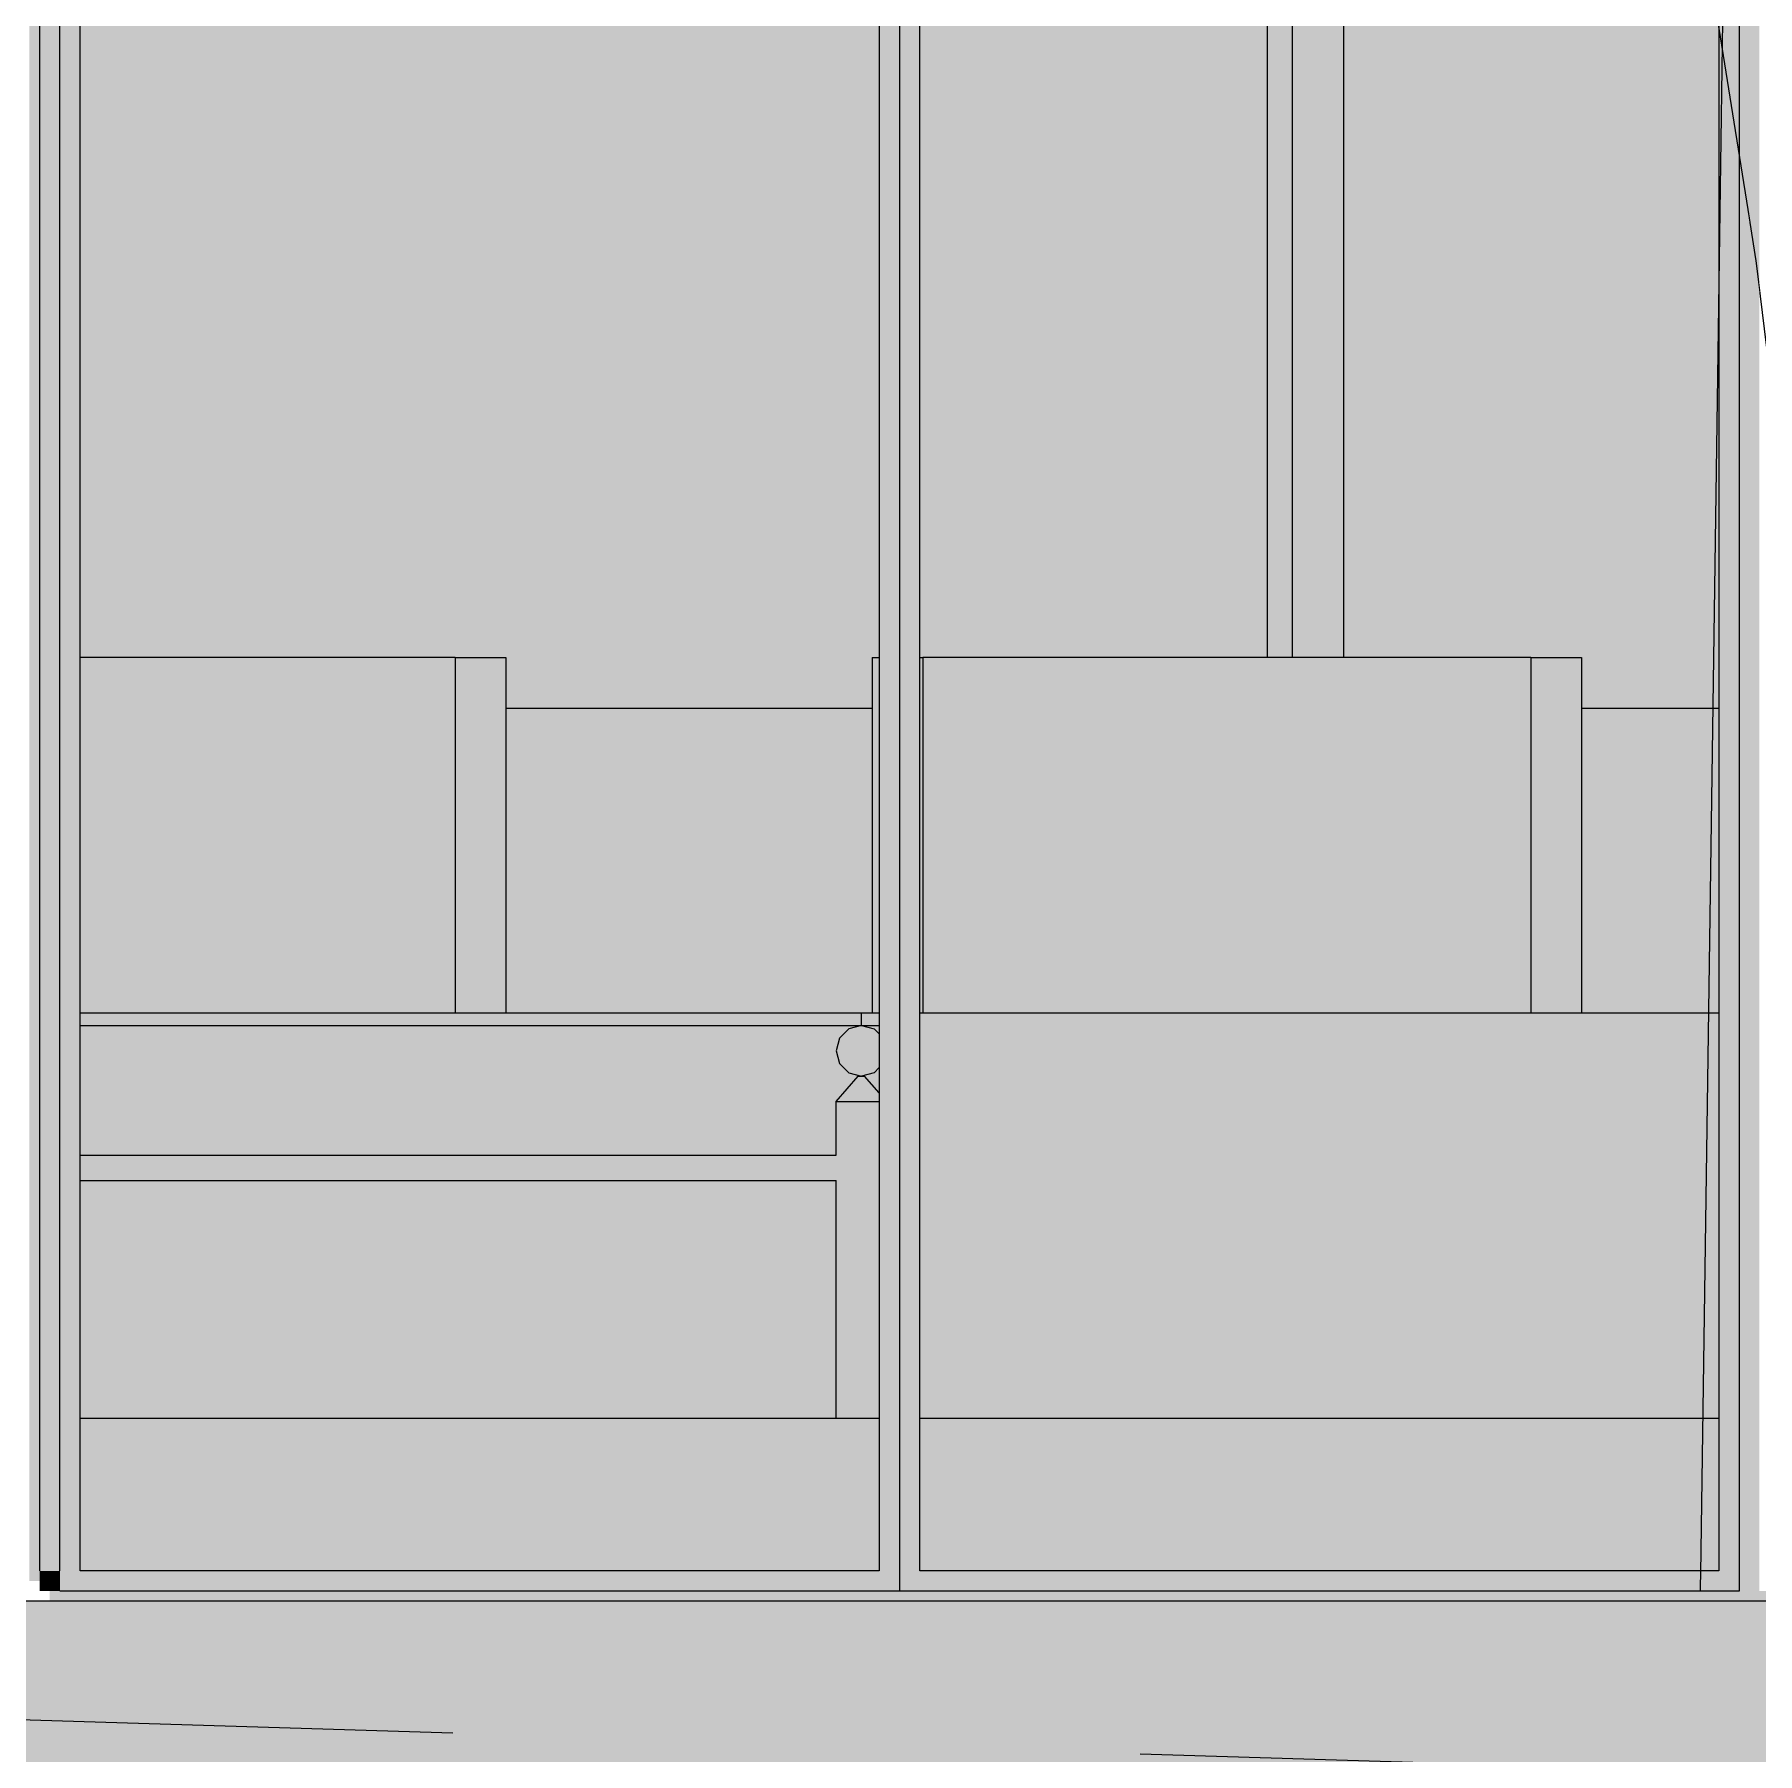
# Model space of a CAD drawing. Header units: centimetres. Extents: x -4381 to 5639, y -3920 to 4826.
# Drawn here: x 67.502 to 69.2, y 32.054 to 33.748 of the extents above; entities that cross this region are included whole.
import ezdxf
from ezdxf.xclip import XClip

# ---------------------------------------------------------------- set-up
doc = ezdxf.new("R2010")
doc.units = ezdxf.units.CM
doc.header["$MEASUREMENT"] = 0
doc.header["$XCLIPFRAME"] = 0
doc.set_wipeout_variables(frame=1)
doc.linetypes.add('Traits', pattern=[0.217778, 0.15, -0.067778])
doc.linetypes.add('Wipeout_Contour', pattern=[100, 0, -100])
for name, color, linetype, lineweight in [('0- SITE_Pen_No__1', 7, 'Continuous', 5), ('00- NIVEAUX_Pen_No__20', 1, 'Continuous', 5), ('01- MOBILIER_Pen_No__1', 7, 'Continuous', 5), ('01- MOBILIER_Pen_No__7', 7, 'Continuous', 5), ('Dalles_Pen_No__1', 7, 'Continuous', 5), ('Structural - Bearing_Pen_No__1', 7, 'Continuous', 5), ('Structural - Bearing_Pen_No__18', 9, 'Continuous', 5), ('trees_Pen_No__1', 7, 'Continuous', 5)]:
    doc.layers.add(name, color=color, linetype=linetype, lineweight=lineweight)
for name, color, linetype in [('Dalles', 7, 'Continuous'), ('Drawing & Figure', 7, 'Continuous'), ('Structural - Bearing', 7, 'Continuous')]:
    doc.layers.add(name, color=color, linetype=linetype)
doc.layers.add('Structural - Bearing_Pen_No__102', color=7, linetype='Continuous', lineweight=5, true_color=0xcccccc)

# ---------------------------------------------------------------- blocks, each defined once
blk = doc.blocks.new('Drawing_7_7', base_point=(-363.0919, 32.2036))
at = {"layer": '0- SITE_Pen_No__1', "linetype": 'Continuous', "ltscale": 10}
for p, q in [((68.7919, 33.142), (68.8079, 33.142)), ((68.8079, 33.142), (68.8352, 33.142)), ((68.8352, 33.142), (68.8694, 33.142)), ((68.8694, 33.142), (68.91, 33.142)), ((68.91, 33.142), (68.9564, 33.142)), ((68.9564, 33.142), (69.0077, 33.142)), ((69.0077, 33.142), (69.0633, 33.142)), ((69.0633, 33.142), (69.1224, 33.142)), ((69.1224, 33.142), (69.1619, 33.142))]:
    blk.add_line(p, q, dxfattribs=at)
at = {"color": 254, "linetype": 'Wipeout_Contour', "lineweight": 0, "ltscale": 308.091763}
blk.add_wipeout([(69.2019, 32.2236), (69.2019, 35.3836), (69.1919, 35.3836), (69.1919, 32.2236)], dxfattribs=at).dxf.layer = 'Structural - Bearing'
at = {"color": 254, "linetype": 'Wipeout_Contour', "lineweight": 0, "ltscale": 302.13914}
blk.add_wipeout([(67.5469, 32.2336), (67.5469, 35.3736), (67.5269, 35.3736), (67.5269, 32.2336)], dxfattribs=at).dxf.layer = 'Structural - Bearing'
at = {"color": 254, "linetype": 'Wipeout_Contour', "lineweight": 0, "ltscale": 305.102638}
blk.add_wipeout([(68.3744, 32.2336), (68.3744, 35.3736), (68.3544, 35.3736), (68.3544, 32.2336)], dxfattribs=at).dxf.layer = 'Structural - Bearing'
at = {"layer": 'Structural - Bearing_Pen_No__18', "linetype": 'Continuous', "ltscale": 10}
for points in [[(69.2019, 32.2236), (69.2019, 35.3836), (69.1919, 35.3836), (69.1919, 32.2236)], [(67.5469, 32.2336), (67.5469, 35.3736), (67.5269, 35.3736), (67.5269, 32.2336)], [(68.3744, 32.2336), (68.3744, 35.3736), (68.3544, 35.3736), (68.3544, 32.2336)]]:
    blk.add_hatch(color=256, dxfattribs=at).paths.add_polyline_path(points)
at = {"color": 254, "linetype": 'Wipeout_Contour', "lineweight": 0, "ltscale": 461.90115}
blk.add_wipeout([(69.1919, 32.2036), (70.8669, 32.2036), (70.8669, 32.2136), (69.2019, 32.2136), (69.2019, 32.2236), (69.1919, 32.2236)], dxfattribs=at).dxf.layer = 'Structural - Bearing'
at = {"layer": 'Structural - Bearing_Pen_No__18', "linetype": 'Continuous', "ltscale": 10}
blk.add_hatch(color=256, dxfattribs=at).paths.add_polyline_path([(69.1919, 32.2036), (70.8669, 32.2036), (70.8669, 32.2136), (69.2019, 32.2136), (69.2019, 32.2236), (69.1919, 32.2236)])
at = {"color": 254, "linetype": 'Wipeout_Contour', "lineweight": 0, "ltscale": 308.055823}
blk.add_wipeout([(69.1819, 32.2236), (69.1919, 32.2236), (69.1919, 35.3836), (69.1819, 35.3836)], dxfattribs=at).dxf.layer = 'Structural - Bearing'
at = {"layer": 'Structural - Bearing_Pen_No__18', "linetype": 'Continuous', "ltscale": 10}
blk.add_hatch(color=256, dxfattribs=at).paths.add_polyline_path([(69.1819, 32.2236), (69.1919, 32.2236), (69.1919, 35.3836), (69.1819, 35.3836)])
at = {"layer": 'trees_Pen_No__1', "linetype": 'Continuous', "ltscale": 10}
blk.add_line((69.1985, 33.5246), (69.2316, 33.2537), dxfattribs=at)
at = {"color": 254, "linetype": 'Wipeout_Contour', "lineweight": 0, "ltscale": 308.001307}
blk.add_wipeout([(69.1619, 35.3736), (69.1619, 32.2336), (69.1819, 32.2336), (69.1819, 35.3736)], dxfattribs=at).dxf.layer = 'Structural - Bearing'
at = {"color": 254, "linetype": 'Wipeout_Contour', "lineweight": 0, "ltscale": 453.996231}
blk.add_wipeout([(67.5169, 32.2036), (69.1919, 32.2036), (69.1919, 32.2236), (69.1819, 32.2236), (69.1819, 32.2136), (67.5169, 32.2136)], dxfattribs=at).dxf.layer = 'Structural - Bearing'
at = {"layer": 'Dalles', "linetype": 'Continuous', "lineweight": 0, "ltscale": 10, "true_color": 0x000000}
for points in [[(63.6669, 31.9036), (67.5169, 31.9036), (67.5169, 32.2036), (63.6669, 32.2036)], [(67.5169, 32.2036), (67.5169, 31.9036), (70.8669, 31.9036), (70.8669, 32.2036)]]:
    blk.add_hatch(color=18, dxfattribs=at).paths.add_polyline_path(points)
at = {"layer": 'Structural - Bearing_Pen_No__18', "linetype": 'Continuous', "ltscale": 10}
for points in [[(69.1619, 35.3736), (69.1619, 32.2336), (69.1819, 32.2336), (69.1819, 35.3736)], [(67.5169, 32.2036), (69.1919, 32.2036), (69.1919, 32.2236), (69.1819, 32.2236), (69.1819, 32.2136), (67.5169, 32.2136)]]:
    blk.add_hatch(color=256, dxfattribs=at).paths.add_polyline_path(points)
at = {"layer": 'Dalles_Pen_No__1', "linetype": 'Continuous', "ltscale": 10}
for p, q in [((67.5169, 32.2036), (64.3669, 32.2036)), ((70.8669, 32.2036), (67.5169, 32.2036))]:
    blk.add_line(p, q, dxfattribs=at)
at = {"color": 254, "linetype": 'Wipeout_Contour', "lineweight": 0, "ltscale": 456.099708}
blk.add_wipeout([(68.3544, 32.2136), (69.1819, 32.2136), (69.1819, 32.2336), (69.1619, 32.2336), (68.3744, 32.2336), (68.3544, 32.2336)], dxfattribs=at).dxf.layer = 'Structural - Bearing'
at = {"layer": 'Structural - Bearing_Pen_No__18', "linetype": 'Continuous', "ltscale": 10}
blk.add_hatch(color=256, dxfattribs=at).paths.add_polyline_path([(68.3544, 32.2136), (69.1819, 32.2136), (69.1819, 32.2336), (69.1619, 32.2336), (68.3744, 32.2336), (68.3544, 32.2336)])
at = {"layer": 'Structural - Bearing_Pen_No__1', "linetype": 'Continuous', "ltscale": 10}
for p, q in [((69.1819, 35.3736), (69.1819, 32.2336)), ((69.1819, 32.2336), (69.1819, 32.2136))]:
    blk.add_line(p, q, dxfattribs=at)
at = {"color": 254, "linetype": 'Wipeout_Contour', "lineweight": 0, "ltscale": 305.030928}
blk.add_wipeout([(68.3344, 35.3736), (68.3344, 32.2336), (68.3544, 32.2336), (68.3544, 35.3736)], dxfattribs=at).dxf.layer = 'Structural - Bearing'
at = {"color": 254, "linetype": 'Wipeout_Contour', "lineweight": 0, "ltscale": 306.54797}
blk.add_wipeout([(69.1619, 32.2336), (69.1619, 35.3736), (68.3744, 35.3736), (68.3744, 32.2336)], dxfattribs=at).dxf.layer = 'Structural - Bearing'
at = {"layer": 'Structural - Bearing_Pen_No__102', "linetype": 'Continuous', "ltscale": 10}
blk.add_hatch(color=256, dxfattribs=at).paths.add_polyline_path([(69.1619, 32.2336), (69.1619, 35.3736), (68.3744, 35.3736), (68.3744, 32.2336)])
at = {"layer": 'Structural - Bearing_Pen_No__18', "linetype": 'Continuous', "ltscale": 10}
blk.add_hatch(color=256, dxfattribs=at).paths.add_polyline_path([(68.3344, 35.3736), (68.3344, 32.2336), (68.3544, 32.2336), (68.3544, 35.3736)])
at = {"layer": '01- MOBILIER_Pen_No__7', "linetype": 'Continuous', "ltscale": 10}
for p, q in [((68.3744, 33.1336), (68.3776, 33.1336)), ((68.9767, 33.1336), (68.3776, 33.1336)), ((68.3776, 33.1336), (68.3776, 32.7836)), ((68.9767, 33.1336), (68.9825, 33.1336)), ((68.9767, 33.1336), (68.9767, 32.7836)), ((68.9825, 33.1336), (68.9933, 33.1336)), ((68.9933, 33.1336), (69.0032, 33.1336)), ((69.0032, 33.1336), (69.0118, 33.1336)), ((69.0118, 33.1336), (69.0188, 33.1336)), ((69.0188, 33.1336), (69.0241, 33.1336)), ((69.0241, 33.1336), (69.0267, 33.1336)), ((69.0267, 33.1336), (69.0267, 32.7836)), ((69.0267, 33.0836), (69.1619, 33.0836)), ((68.3744, 32.7836), (69.1619, 32.7836))]:
    blk.add_line(p, q, dxfattribs=at)
at = {"layer": 'Dalles_Pen_No__1', "linetype": 'Continuous', "ltscale": 10}
blk.add_line((69.1619, 32.3836), (68.3744, 32.3836), dxfattribs=at)
at = {"layer": 'Structural - Bearing_Pen_No__1', "linetype": 'Continuous', "ltscale": 10}
for p, q in [((68.3744, 32.2336), (68.3744, 35.3736)), ((69.1619, 35.3736), (69.1619, 32.2336)), ((68.7169, 35.1536), (68.7169, 33.1336)), ((68.7419, 33.1336), (68.7419, 35.1286)), ((68.7919, 35.1286), (68.7919, 33.1336)), ((69.1619, 32.2336), (68.3744, 32.2336))]:
    blk.add_line(p, q, dxfattribs=at)
at = {"layer": 'trees_Pen_No__1', "linetype": 'Continuous', "ltscale": 10}
for p, q in [((69.144, 32.2136), (69.1804, 34.7959)), ((69.153, 33.8085), (69.1985, 33.5246))]:
    blk.add_line(p, q, dxfattribs=at)
at = {"color": 254, "linetype": 'Wipeout_Contour', "lineweight": 0, "ltscale": 451.61307}
blk.add_wipeout([(67.5269, 32.2136), (68.3544, 32.2136), (68.3544, 32.2336), (68.3344, 32.2336), (67.5469, 32.2336), (67.5269, 32.2336)], dxfattribs=at).dxf.layer = 'Structural - Bearing'
at = {"layer": 'Structural - Bearing_Pen_No__18', "linetype": 'Continuous', "ltscale": 10}
blk.add_hatch(color=256, dxfattribs=at).paths.add_polyline_path([(67.5269, 32.2136), (68.3544, 32.2136), (68.3544, 32.2336), (68.3344, 32.2336), (67.5469, 32.2336), (67.5269, 32.2336)])
at = {"layer": 'Structural - Bearing_Pen_No__1', "linetype": 'Continuous', "ltscale": 10}
for p, q in [((68.3544, 35.3736), (68.3544, 32.2336)), ((68.3544, 32.2336), (68.3544, 32.2136)), ((68.3544, 32.2136), (67.5269, 32.2136)), ((69.1819, 32.2136), (68.3544, 32.2136))]:
    blk.add_line(p, q, dxfattribs=at)
at = {"color": 254, "linetype": 'Wipeout_Contour', "lineweight": 0, "ltscale": 302.067604}
blk.add_wipeout([(67.5069, 35.3736), (67.5069, 32.2336), (67.5269, 32.2336), (67.5269, 35.3736)], dxfattribs=at).dxf.layer = 'Structural - Bearing'
at = {"color": 254, "linetype": 'Wipeout_Contour', "lineweight": 0, "ltscale": 303.580963}
blk.add_wipeout([(68.3344, 32.2336), (68.3344, 35.3736), (67.5469, 35.3736), (67.5469, 32.2336)], dxfattribs=at).dxf.layer = 'Structural - Bearing'
at = {"layer": 'Structural - Bearing_Pen_No__102', "linetype": 'Continuous', "ltscale": 10}
blk.add_hatch(color=256, dxfattribs=at).paths.add_polyline_path([(68.3344, 32.2336), (68.3344, 35.3736), (67.5469, 35.3736), (67.5469, 32.2336)])
at = {"layer": 'Structural - Bearing_Pen_No__18', "linetype": 'Continuous', "ltscale": 10}
blk.add_hatch(color=256, dxfattribs=at).paths.add_polyline_path([(67.5069, 35.3736), (67.5069, 32.2336), (67.5269, 32.2336), (67.5269, 35.3736)])
at = {"layer": '01- MOBILIER_Pen_No__1', "linetype": 'Continuous', "ltscale": 10}
for p, q in [((67.5469, 32.7836), (68.3169, 32.7836)), ((68.3169, 32.7836), (68.3344, 32.7836)), ((68.3169, 32.7711), (68.3169, 32.7836)), ((67.5469, 32.7711), (68.3169, 32.7711)), ((68.3044, 32.7678), (68.2952, 32.7586)), ((68.3169, 32.7711), (68.3044, 32.7678)), ((68.3169, 32.7711), (68.3294, 32.7678)), ((68.3169, 32.7711), (68.3344, 32.7711)), ((68.3294, 32.7678), (68.3344, 32.7628)), ((68.2952, 32.7586), (68.2919, 32.7461)), ((68.2919, 32.7461), (68.2952, 32.7336)), ((68.2952, 32.7336), (68.3044, 32.7245)), ((68.3344, 32.7295), (68.3294, 32.7245)), ((68.2919, 32.6961), (68.3138, 32.7211)), ((68.3044, 32.7245), (68.3169, 32.7211)), ((68.3138, 32.7211), (68.3142, 32.7211)), ((68.3142, 32.7211), (68.3153, 32.7211)), ((68.3153, 32.7211), (68.3169, 32.7211)), ((68.3294, 32.7245), (68.3169, 32.7211)), ((68.3169, 32.7211), (68.3184, 32.7211)), ((68.3184, 32.7211), (68.3196, 32.7211)), ((68.3196, 32.7211), (68.32, 32.7211)), ((68.3344, 32.7047), (68.32, 32.7211)), ((68.2919, 32.6961), (68.2952, 32.6961)), ((68.2919, 32.6433), (68.2919, 32.6961)), ((68.2952, 32.6961), (68.3044, 32.6961)), ((68.3044, 32.6961), (68.3169, 32.6961)), ((68.3169, 32.6961), (68.3294, 32.6961)), ((68.3294, 32.6961), (68.3344, 32.6961)), ((67.5469, 32.6433), (68.2919, 32.6433)), ((67.5469, 32.6183), (68.2919, 32.6183)), ((68.2919, 32.3836), (68.2919, 32.6183))]:
    blk.add_line(p, q, dxfattribs=at)
at = {"layer": '01- MOBILIER_Pen_No__7', "linetype": 'Continuous', "ltscale": 10}
for p, q in [((67.9166, 33.1336), (67.5469, 33.1336)), ((67.9166, 33.1336), (67.9223, 33.1336)), ((67.9166, 33.1336), (67.9166, 32.7836)), ((67.9223, 33.1336), (67.9331, 33.1336)), ((67.9331, 33.1336), (67.943, 33.1336)), ((67.943, 33.1336), (67.9516, 33.1336)), ((67.9516, 33.1336), (67.9586, 33.1336)), ((67.9586, 33.1336), (67.9639, 33.1336)), ((67.9639, 33.1336), (67.9666, 33.1336)), ((67.9666, 33.1336), (67.9666, 32.7836)), ((68.3276, 33.1336), (68.3289, 33.1336)), ((68.3276, 33.1336), (68.3276, 32.7836)), ((68.3289, 33.1336), (68.3336, 33.1336)), ((68.3336, 33.1336), (68.3344, 33.1336)), ((67.9666, 33.0836), (68.3276, 33.0836))]:
    blk.add_line(p, q, dxfattribs=at)
at = {"layer": 'Dalles_Pen_No__1', "linetype": 'Continuous', "ltscale": 10}
blk.add_line((68.3344, 32.3836), (67.5469, 32.3836), dxfattribs=at)
at = {"layer": 'Structural - Bearing_Pen_No__1', "linetype": 'Continuous', "ltscale": 10}
for p, q in [((67.5269, 32.2336), (67.5269, 35.3736)), ((67.5469, 32.2336), (67.5469, 35.3736)), ((68.3344, 35.3736), (68.3344, 32.2336)), ((68.3344, 32.2336), (67.5469, 32.2336))]:
    blk.add_line(p, q, dxfattribs=at)
at = {"color": 254, "linetype": 'Wipeout_Contour', "lineweight": 0, "ltscale": 302.014568}
blk.add_wipeout([(67.5069, 35.3836), (67.4969, 35.3836), (67.4969, 32.2236), (67.5069, 32.2236)], dxfattribs=at).dxf.layer = 'Structural - Bearing'
at = {"layer": 'Structural - Bearing', "linetype": 'Continuous', "lineweight": 0, "ltscale": 10, "true_color": 0x000000}
blk.add_hatch(color=18, dxfattribs=at).paths.add_polyline_path([(67.5069, 32.2336), (67.5069, 32.2136), (67.5269, 32.2136), (67.5269, 32.2336)])
blk.add_hatch(color=18, dxfattribs=at).paths.add_polyline_path([(67.5069, 32.2336), (67.5069, 32.2136), (67.5269, 32.2136), (67.5269, 32.2336)])
at = {"layer": 'Structural - Bearing_Pen_No__18', "linetype": 'Continuous', "ltscale": 10}
blk.add_hatch(color=256, dxfattribs=at).paths.add_polyline_path([(67.5069, 35.3836), (67.4969, 35.3836), (67.4969, 32.2236), (67.5069, 32.2236)])
at = {"layer": '00- NIVEAUX_Pen_No__20', "linetype": 'Traits', "ltscale": 10, "flags": 128}
blk.add_lwpolyline([(55.5297, 32.4036), (63.6669, 32.2036), (96.1427, 31.2128)], dxfattribs=at)
at = {"layer": 'Structural - Bearing_Pen_No__1', "linetype": 'Continuous', "ltscale": 10}
blk.add_line((67.5069, 35.3736), (67.5069, 32.2336), dxfattribs=at)

msp = doc.modelspace()

# ---------------------------------------------------------------- block references
at = {"layer": 'Drawing & Figure', "color": 151, "linetype": 'Continuous', "lineweight": 5, "ltscale": 10, "true_color": 0x80c2ff}
ref = msp.add_blockref('Drawing_7_7', (-363.09186, 32.20361), dxfattribs=at)
XClip(ref).set_block_clipping_path([(51.7463984619, 23.6253966175), (100.4426918859, 45.1170657245)])

doc.saveas('drawing.dxf')
